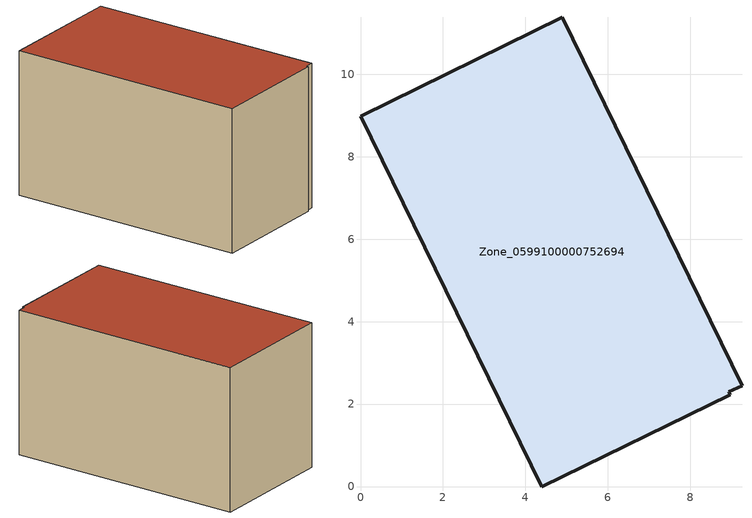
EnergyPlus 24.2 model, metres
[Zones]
Zone_0599100000752694
 floor ground (C_G): 0,8.99 4.9,11.38 9.26,2.45 8.94,2.3 8.97,2.23 4.4,0 z0
 wall outside (C_F): 4.9,11.38 0,8.99 4.4,0 8.97,2.23 8.94,2.3 9.26,2.45 4.9,11.38 z0:6.02
 roof outside (C_R): 4.4,0 8.97,2.23 8.94,2.3 9.26,2.45 4.9,11.38 0,8.99 z6.02
[BUILDING]
Pand.0599100000752694: North Axis=0; Terrain=City; Loads Convergence Tolerance Value=0.04; Temperature Convergence Tolerance Value=0.4; Solar Distribution=FullExterior; Maximum Number of Warmup Days=25; Minimum Number of Warmup Days=1
[Site:Location]
Rotterdam.The.Hague.AP_ZH_NLD Design_Conditions: Latitude=51.96; Longitude=4.45; Time Zone=1; Elevation=-4.5
[SITE:GROUNDTEMPERATURE:BUILDINGSURFACE]
18, 18, 18, 18, 18, 18, 18, 18, 18, 18, 18, 18
[MATERIAL] Thermal Absorptance=0.9; Solar Absorptance=0.7; Visible Absorptance=0.7
Name | Roughness | Thickness | Conductivity | Density | Specific Heat
G.TC.2006-2014 | MediumSmooth | 0.15 | 0.06 | 540 | 1210
F.TC.2006-2014 | Rough | 0.3 | 0.12 | 1920 | 840
R.TC.2006-2014 | MediumRough | 0.2 | 0.08 | 1500 | 1000
[CONSTRUCTION]
C_G: G.TC.2006-2014
C_F: F.TC.2006-2014
C_R: R.TC.2006-2014
[ZONE]
Zone_0599100000752694: Type=1; Multiplier=1; Ceiling Height=Autocalculate; Volume=Autocalculate; Floor Area=autocalculate; Part of Total Floor Area=Yes
[ZONEINFILTRATION:DESIGNFLOWRATE]
Infil_Zone_0599100000752694: Zone or ZoneList or Space or SpaceList=Zone_0599100000752694; Schedule=AlwaysOn; Design Flow Rate Calculation Method=Flow/Area; Flow Rate per Floor Area=0.0015; Constant Term Coefficient=1; Temperature Term Coefficient=0; Velocity Term Coefficient=0; Velocity Squared Term Coefficient=0
[HVACTEMPLATE:ZONE:IDEALLOADSAIRSYSTEM]
Zone_0599100000752694: Maximum Heating Supply Air Temperature=50; Minimum Cooling Supply Air Temperature=13; Maximum Heating Supply Air Humidity Ratio=0.0156; Minimum Cooling Supply Air Humidity Ratio=0.0077; Heating Limit=NoLimit; Cooling Limit=NoLimit; Dehumidification Control Type=ConstantSensibleHeatRatio; Cooling Sensible Heat Ratio=0.7; Dehumidification Setpoint=60; Humidification Control Type=None; Humidification Setpoint=30; Outdoor Air Method=None; Outdoor Air Flow Rate per Person=0.00944; Outdoor Air Flow Rate per Zone Floor Area=0; Outdoor Air Flow Rate per Zone=0; Demand Controlled Ventilation Type=None; Outdoor Air Economizer Type=NoEconomizer; Heat Recovery Type=None; Sensible Heat Recovery Effectiveness=0.7; Latent Heat Recovery Effectiveness=0.65
[ZONECONTROL:THERMOSTAT]
ThermostatControl_Zone_0599100000752694: Zone or ZoneList=Zone_0599100000752694; Control Type Schedule=DualSetpointControlType; Control 1=Thermostat_Zone_0599100000752694; Temperature Difference Between Cutout And Setpoint=0
[THERMOSTATSETPOINT:DUALSETPOINT]
Thermostat_Zone_0599100000752694: Heating Setpoint Temperature Schedule=HeatingSetpoint_Zone_0599100000752694; Cooling Setpoint Temperature Schedule=CoolingSetpoint_Zone_0599100000752694
[SCHEDULE:COMPACT]
HeatingSetpoint_Zone_0599100000752694: Through: 12/31, For: AllDays, Until: 24:00, 21
CoolingSetpoint_Zone_0599100000752694: Through: 12/31, For: AllDays, Until: 24:00, 24
DualSetpointControlType: Through: 12/31, For: AllDays, Until: 24:00, 4
AlwaysOn: Through: 12/31, For: AllDays, Until: 24:00, 1
